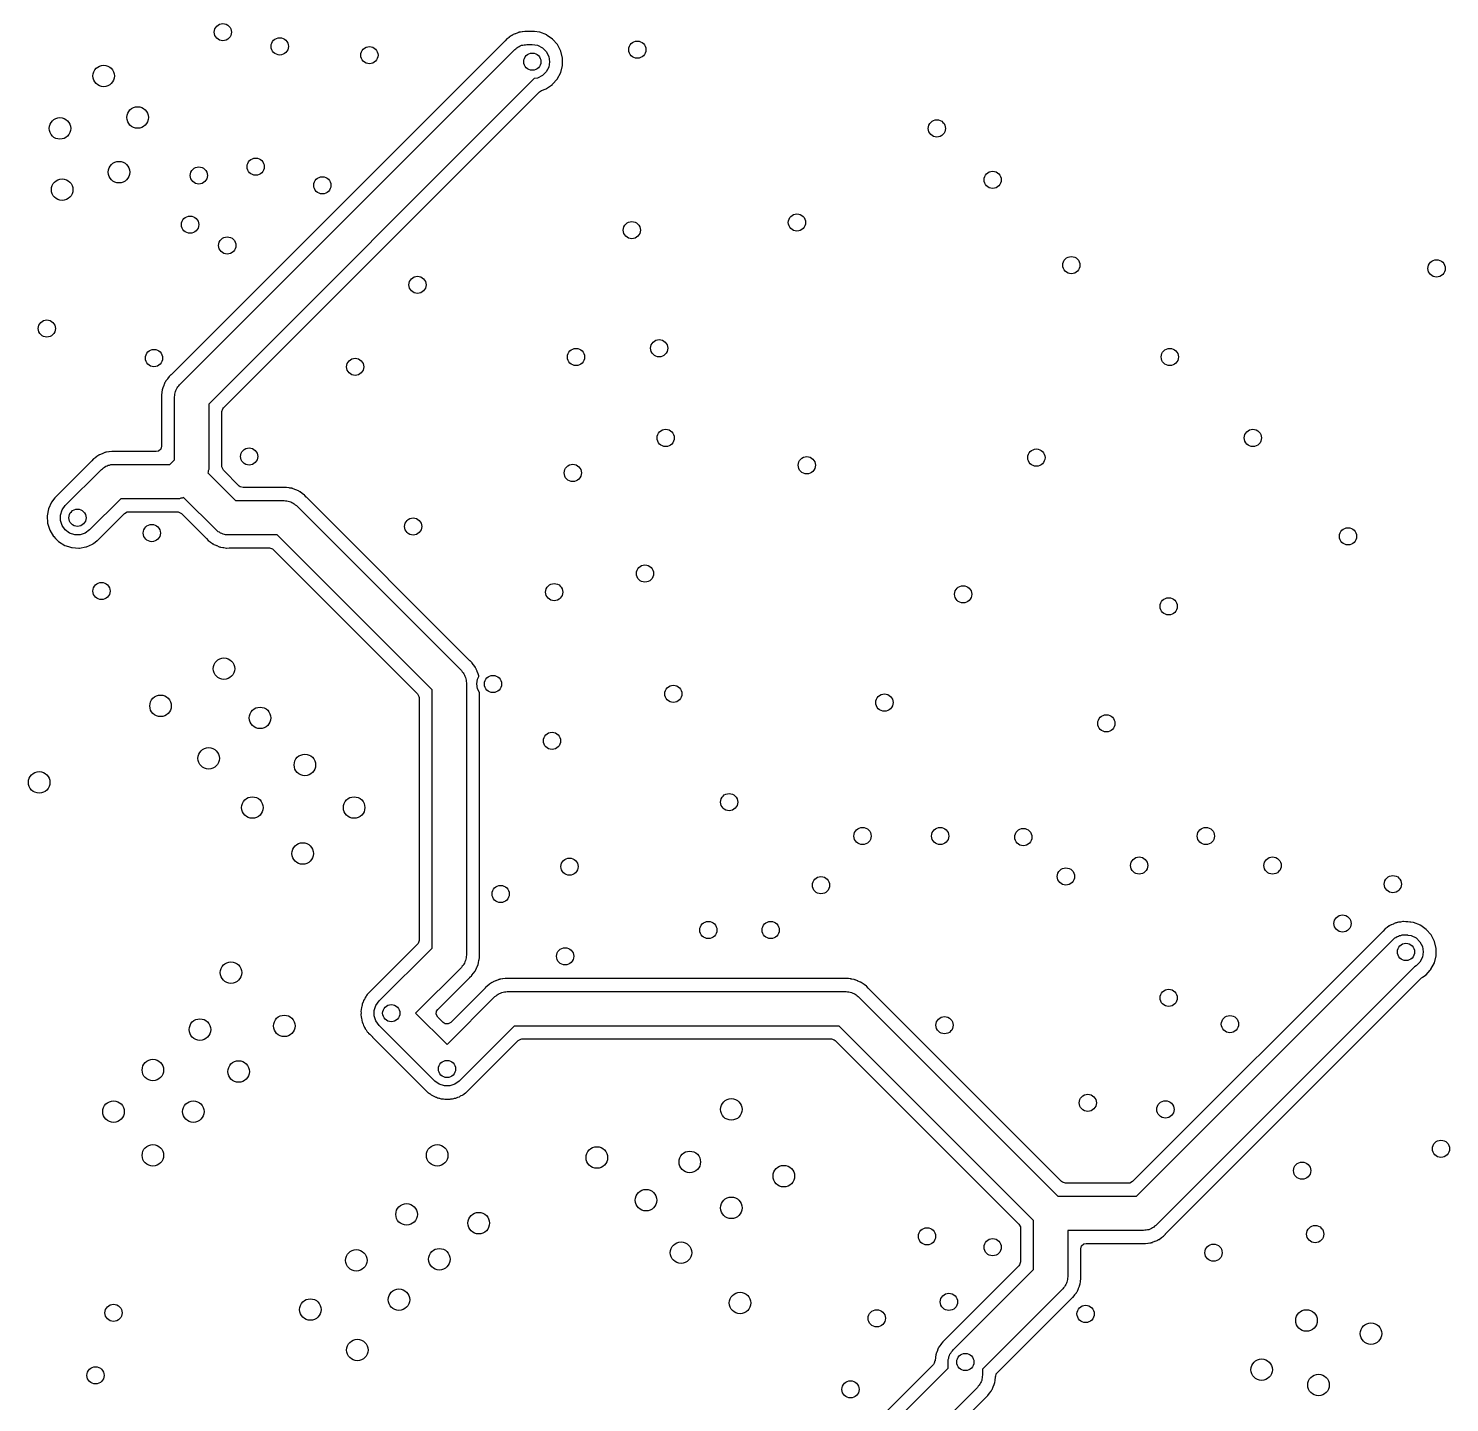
# Model space of a CAD drawing. Extents: x 4.14 to 7.68, y -5.31 to -1.77.
# Drawn here: x 5.718 to 7.018, y -3.702 to -2.446 of the extents above; entities that cross this region are included whole.
import ezdxf

# ---------------------------------------------------------------- set-up
doc = ezdxf.new("R2010")
doc.units = 0
doc.header["$MEASUREMENT"] = 0
doc.layers.add('BLACK', color=7, linetype='CONTINUOUS')

msp = doc.modelspace()

# ---------------------------------------------------------------- linework, layer by layer
at = {"layer": 'BLACK', "linetype": 'CONTINUOUS'}
for p, q in [((6.15563, -2.45516), (6.15402, -2.45697)), ((6.15587, -2.45499), (6.15563, -2.45516)), ((6.15768, -2.45375), (6.15587, -2.45499)), ((6.15587, -2.45499), (6.15587, -2.45499)), ((6.15789, -2.4536), (6.15768, -2.45375)), ((6.15962, -2.45227), (6.15789, -2.4536)), ((6.15986, -2.45209), (6.15962, -2.45227)), ((6.15962, -2.45227), (6.15962, -2.45227)), ((6.16013, -2.45197), (6.15986, -2.45209)), ((6.16025, -2.4519), (6.16013, -2.45197)), ((6.16076, -2.45161), (6.16025, -2.4519)), ((6.16088, -2.45155), (6.16076, -2.45161)), ((6.16113, -2.45138), (6.16088, -2.45155)), ((6.16141, -2.45127), (6.16113, -2.45138)), ((6.16345, -2.4505), (6.16141, -2.45127)), ((6.16141, -2.45127), (6.16141, -2.45127)), ((6.16369, -2.4504), (6.16345, -2.4505)), ((6.1657, -2.44952), (6.16369, -2.4504)), ((6.16597, -2.4494), (6.1657, -2.44952)), ((6.1657, -2.44952), (6.1657, -2.44952)), ((6.16627, -2.44935), (6.16597, -2.4494)), ((6.16639, -2.44931), (6.16627, -2.44935)), ((6.16696, -2.44916), (6.16639, -2.44931)), ((6.16709, -2.44913), (6.16696, -2.44916)), ((6.16737, -2.44902), (6.16709, -2.44913)), ((6.16825, -2.44891), (6.16737, -2.44902)), ((6.16984, -2.44872), (6.16825, -2.44891)), ((6.1701, -2.44868), (6.16984, -2.44872)), ((6.17225, -2.44831), (6.1701, -2.44868)), ((6.17255, -2.44826), (6.17225, -2.44831)), ((6.17225, -2.44831), (6.17225, -2.44831)), ((6.17284, -2.44828), (6.17255, -2.44826)), ((6.17479, -2.44841), (6.17284, -2.44828)), ((6.17284, -2.44828), (6.17284, -2.44828)), ((6.17513, -2.44842), (6.17479, -2.44841)), ((6.18082, -2.44842), (6.17513, -2.44842)), ((6.18098, -2.44844), (6.18082, -2.44842)), ((6.18561, -2.44905), (6.18098, -2.44844)), ((6.18098, -2.44844), (6.18098, -2.44844)), ((6.18591, -2.44909), (6.18561, -2.44905)), ((6.18561, -2.44905), (6.18561, -2.44905)), ((6.19213, -2.45152), (6.18591, -2.44909)), ((6.19237, -2.45169), (6.19213, -2.45152)), ((6.19267, -2.4519), (6.19237, -2.45169)), ((6.19237, -2.45169), (6.19237, -2.45169)), ((6.19759, -2.45535), (6.19267, -2.4519)), ((6.20198, -2.46038), (6.19759, -2.45535)), ((6.15382, -2.45718), (5.8488, -2.7622)), ((5.85636, -2.77136), (6.16286, -2.46486)), ((6.15402, -2.45697), (6.15382, -2.45718)), ((6.16286, -2.46486), (6.16387, -2.46414)), ((6.16387, -2.46414), (6.16474, -2.46326)), ((6.16474, -2.46326), (6.16585, -2.4627)), ((6.16585, -2.4627), (6.16685, -2.46197)), ((6.16685, -2.46197), (6.16803, -2.46159)), ((6.16803, -2.46159), (6.16913, -2.46102)), ((6.16913, -2.46102), (6.17036, -2.46083)), ((6.17036, -2.46083), (6.17154, -2.46045)), ((6.17154, -2.46045), (6.17278, -2.46045)), ((6.17278, -2.46045), (6.174, -2.46025)), ((6.174, -2.46025), (6.179, -2.46025)), ((6.179, -2.46025), (6.18387, -2.46102)), ((6.18387, -2.46102), (6.18826, -2.46326)), ((6.18826, -2.46326), (6.19174, -2.46674)), ((6.19174, -2.46674), (6.19398, -2.47113)), ((6.20504, -2.46632), (6.20198, -2.46038)), ((6.2066, -2.47281), (6.20504, -2.46632)), ((6.19398, -2.48087), (6.19174, -2.48526)), ((6.19398, -2.47113), (6.19475, -2.476)), ((6.19475, -2.476), (6.19398, -2.48087)), ((6.20494, -2.48596), (6.20656, -2.47948)), ((6.20656, -2.47948), (6.2066, -2.47281)), ((6.18081, -2.49146), (5.88325, -2.78902)), ((6.18387, -2.49098), (6.18081, -2.49146)), ((6.18826, -2.48874), (6.18387, -2.49098)), ((6.19174, -2.48526), (6.18826, -2.48874)), ((6.19757, -2.49662), (6.20161, -2.49208)), ((6.20161, -2.49208), (6.20181, -2.49186)), ((6.20161, -2.49208), (6.20161, -2.49208)), ((6.20181, -2.49186), (6.20494, -2.48596)), ((5.89653, -2.79247), (6.18551, -2.50349)), ((6.18551, -2.50349), (6.18726, -2.50236)), ((6.18726, -2.50236), (6.19159, -2.50073)), ((6.19159, -2.50073), (6.19187, -2.50062)), ((6.19187, -2.50062), (6.19737, -2.49684)), ((6.19737, -2.49684), (6.19757, -2.49662)), ((5.84361, -2.76838), (5.84354, -2.7685)), ((5.84374, -2.76811), (5.84361, -2.76838)), ((5.84392, -2.76787), (5.84374, -2.76811)), ((5.84527, -2.76615), (5.84392, -2.76787)), ((5.84392, -2.76787), (5.84392, -2.76787)), ((5.84543, -2.76594), (5.84527, -2.76615)), ((5.84685, -2.76391), (5.84543, -2.76594)), ((5.84855, -2.76243), (5.84685, -2.76391)), ((5.8488, -2.7622), (5.84855, -2.76243)), ((5.84023, -2.77831), (5.83977, -2.78076)), ((5.83977, -2.78076), (5.83979, -2.78105)), ((5.83979, -2.78105), (5.83979, -2.78105)), ((5.83979, -2.78105), (5.83991, -2.78317)), ((5.84027, -2.77806), (5.84023, -2.77831)), ((5.84055, -2.77589), (5.84027, -2.77806)), ((5.84059, -2.77559), (5.84055, -2.77589)), ((5.8407, -2.77531), (5.84059, -2.77559)), ((5.84073, -2.77518), (5.8407, -2.77531)), ((5.8409, -2.77462), (5.84073, -2.77518)), ((5.84094, -2.77449), (5.8409, -2.77462)), ((5.84099, -2.77419), (5.84094, -2.77449)), ((5.84201, -2.77193), (5.84099, -2.77419)), ((5.84211, -2.77169), (5.84201, -2.77193)), ((5.8423, -2.77122), (5.84211, -2.77169)), ((5.84302, -2.76937), (5.8423, -2.77122)), ((5.84319, -2.76913), (5.84302, -2.76937)), ((5.84325, -2.76901), (5.84319, -2.76913)), ((5.84354, -2.7685), (5.84325, -2.76901)), ((5.85175, -2.7825), (5.85195, -2.78128)), ((5.85195, -2.78004), (5.85233, -2.77886)), ((5.85195, -2.78128), (5.85195, -2.78004)), ((5.85233, -2.77886), (5.85252, -2.77763)), ((5.85252, -2.77763), (5.85309, -2.77653)), ((5.85309, -2.77653), (5.85347, -2.77535)), ((5.85347, -2.77535), (5.8542, -2.77435)), ((5.8542, -2.77435), (5.85476, -2.77324)), ((5.85476, -2.77324), (5.85564, -2.77237)), ((5.85564, -2.77237), (5.85636, -2.77136)), ((5.83991, -2.78317), (5.83992, -2.78346)), ((5.83992, -2.78346), (5.83992, -2.82746)), ((5.85175, -2.83998), (5.85175, -2.7825)), ((5.88325, -2.78902), (5.88325, -2.8465)), ((5.89508, -2.79598), (5.89587, -2.7933)), ((5.89587, -2.7933), (5.89653, -2.79247)), ((5.89508, -2.84554), (5.89508, -2.79598)), ((5.78826, -2.83335), (5.78797, -2.8334)), ((5.78839, -2.83331), (5.78826, -2.83335)), ((5.78896, -2.83316), (5.78839, -2.83331)), ((5.78909, -2.83313), (5.78896, -2.83316)), ((5.78937, -2.83302), (5.78909, -2.83313)), ((5.78967, -2.83298), (5.78937, -2.83302)), ((5.79184, -2.83272), (5.78967, -2.83298)), ((5.78967, -2.83298), (5.78967, -2.83298)), ((5.7921, -2.83268), (5.79184, -2.83272)), ((5.79425, -2.83231), (5.7921, -2.83268)), ((5.79455, -2.83226), (5.79425, -2.83231)), ((5.79425, -2.83231), (5.79425, -2.83231)), ((5.79484, -2.83228), (5.79455, -2.83226)), ((5.79679, -2.83241), (5.79484, -2.83228)), ((5.79484, -2.83228), (5.79484, -2.83228)), ((5.79713, -2.83242), (5.79679, -2.83241)), ((5.83496, -2.83242), (5.79713, -2.83242)), ((5.83702, -2.83197), (5.83496, -2.83242)), ((5.83913, -2.83014), (5.83702, -2.83197)), ((5.83992, -2.82746), (5.83913, -2.83014)), ((5.77582, -2.84118), (5.74232, -2.87468)), ((5.77602, -2.84097), (5.77582, -2.84118)), ((5.77743, -2.83938), (5.77602, -2.84097)), ((5.77763, -2.83916), (5.77743, -2.83938)), ((5.77787, -2.83899), (5.77763, -2.83916)), ((5.77968, -2.83775), (5.77787, -2.83899)), ((5.77787, -2.83899), (5.77787, -2.83899)), ((5.77989, -2.8376), (5.77968, -2.83775)), ((5.78162, -2.83627), (5.77989, -2.8376)), ((5.78186, -2.83609), (5.78162, -2.83627)), ((5.78162, -2.83627), (5.78162, -2.83627)), ((5.78213, -2.83597), (5.78186, -2.83609)), ((5.78225, -2.8359), (5.78213, -2.83597)), ((5.78276, -2.83561), (5.78225, -2.8359)), ((5.78288, -2.83555), (5.78276, -2.83561)), ((5.78313, -2.83538), (5.78288, -2.83555)), ((5.78545, -2.8345), (5.78313, -2.83538)), ((5.78569, -2.8344), (5.78545, -2.8345)), ((5.78691, -2.83387), (5.78569, -2.8344)), ((5.78797, -2.8334), (5.78691, -2.83387)), ((5.78785, -2.8467), (5.78885, -2.84597)), ((5.78885, -2.84597), (5.79003, -2.84559)), ((5.79003, -2.84559), (5.79113, -2.84502)), ((5.79113, -2.84502), (5.79236, -2.84483)), ((5.79236, -2.84483), (5.79354, -2.84445)), ((5.79354, -2.84445), (5.79478, -2.84445)), ((5.79478, -2.84445), (5.796, -2.84425)), ((5.796, -2.84425), (5.84748, -2.84425)), ((5.84748, -2.84425), (5.85175, -2.83998)), ((5.89509, -2.84583), (5.89508, -2.84554)), ((5.89512, -2.84634), (5.89509, -2.84583)), ((5.89522, -2.84711), (5.89512, -2.84634)), ((5.75186, -2.88186), (5.78486, -2.84886)), ((5.78486, -2.84886), (5.78587, -2.84814)), ((5.78587, -2.84814), (5.78674, -2.84726)), ((5.78674, -2.84726), (5.78785, -2.8467)), ((5.88248, -2.85137), (5.88219, -2.85192)), ((5.88219, -2.85192), (5.90752, -2.87725)), ((5.88267, -2.85014), (5.88248, -2.85137)), ((5.88305, -2.84896), (5.88267, -2.85014)), ((5.88325, -2.8465), (5.88305, -2.84772)), ((5.88305, -2.84772), (5.88305, -2.84896)), ((5.89656, -2.84956), (5.89522, -2.84711)), ((5.91097, -2.86397), (5.89656, -2.84956)), ((5.9118, -2.86463), (5.91097, -2.86397)), ((5.91448, -2.86542), (5.9118, -2.86463)), ((5.95109, -2.86542), (5.91448, -2.86542)), ((5.95138, -2.86541), (5.95109, -2.86542)), ((5.9535, -2.86529), (5.95138, -2.86541)), ((5.9538, -2.86527), (5.9535, -2.86529)), ((5.9535, -2.86529), (5.9535, -2.86529)), ((5.95409, -2.86533), (5.9538, -2.86527)), ((5.95624, -2.86573), (5.95409, -2.86533)), ((5.9565, -2.86577), (5.95624, -2.86573)), ((5.95721, -2.86586), (5.9565, -2.86577)), ((5.95896, -2.86609), (5.95721, -2.86586)), ((5.95924, -2.8662), (5.95896, -2.86609)), ((5.95937, -2.86623), (5.95924, -2.8662)), ((5.95994, -2.8664), (5.95937, -2.86623)), ((5.96007, -2.86644), (5.95994, -2.8664)), ((5.96036, -2.86649), (5.96007, -2.86644)), ((5.96263, -2.86751), (5.96036, -2.86649)), ((5.96287, -2.86761), (5.96263, -2.86751)), ((5.96518, -2.86852), (5.96287, -2.86761)), ((5.96543, -2.86869), (5.96518, -2.86852)), ((5.96555, -2.86875), (5.96543, -2.86869)), ((5.96606, -2.86904), (5.96555, -2.86875)), ((5.96617, -2.86911), (5.96606, -2.86904)), ((5.96645, -2.86924), (5.96617, -2.86911)), ((5.96668, -2.86942), (5.96645, -2.86924)), ((5.9684, -2.87077), (5.96668, -2.86942)), ((5.96668, -2.86942), (5.96668, -2.86942)), ((5.96861, -2.87093), (5.9684, -2.87077)), ((5.97064, -2.87235), (5.96861, -2.87093)), ((5.97084, -2.87258), (5.97064, -2.87235)), ((5.73649, -2.88469), (5.73527, -2.89126)), ((5.73924, -2.87861), (5.73649, -2.88469)), ((5.74232, -2.87468), (5.73924, -2.87861)), ((5.74897, -2.88585), (5.75186, -2.88186)), ((5.80252, -2.87575), (5.77414, -2.90414)), ((5.854, -2.87575), (5.80252, -2.87575)), ((5.85522, -2.87555), (5.854, -2.87575)), ((5.85646, -2.87555), (5.85522, -2.87555)), ((5.85764, -2.87517), (5.85646, -2.87555)), ((5.85887, -2.87498), (5.85764, -2.87517)), ((5.85997, -2.87441), (5.85887, -2.87498)), ((5.8601, -2.87437), (5.85997, -2.87441)), ((5.88986, -2.90414), (5.8601, -2.87437)), ((5.90752, -2.87725), (5.95206, -2.87725)), ((5.95206, -2.87725), (5.95328, -2.87745)), ((5.95328, -2.87745), (5.95452, -2.87745)), ((5.95452, -2.87745), (5.9557, -2.87783)), ((5.9557, -2.87783), (5.95692, -2.87802)), ((5.95692, -2.87802), (5.95803, -2.87859)), ((5.95803, -2.87859), (5.9592, -2.87897)), ((5.9592, -2.87897), (5.96021, -2.8797)), ((5.96021, -2.8797), (5.96131, -2.88026)), ((5.96131, -2.88026), (5.96219, -2.88114)), ((5.96219, -2.88114), (5.96319, -2.88186)), ((5.96319, -2.88186), (6.11414, -3.03281)), ((5.97212, -2.87405), (5.97084, -2.87258)), ((5.97235, -2.8743), (5.97212, -2.87405)), ((6.12182, -3.02376), (5.97235, -2.8743)), ((5.73527, -2.89126), (5.73566, -2.89792)), ((5.73566, -2.89792), (5.73762, -2.9043)), ((5.74745, -2.89054), (5.74897, -2.88585)), ((5.74745, -2.89546), (5.74745, -2.89054)), ((5.74897, -2.90015), (5.74745, -2.89546)), ((5.7929, -2.9021), (5.80597, -2.88903)), ((5.80597, -2.88903), (5.80842, -2.88769)), ((5.80842, -2.88769), (5.80948, -2.88758)), ((5.80948, -2.88758), (5.85287, -2.88758)), ((5.85287, -2.88758), (5.85321, -2.88759)), ((5.85321, -2.88759), (5.85498, -2.88771)), ((5.85498, -2.88771), (5.8576, -2.88868)), ((5.8576, -2.88868), (5.85815, -2.88915)), ((5.85815, -2.88915), (5.86974, -2.90074)), ((5.73762, -2.9043), (5.74105, -2.91003)), ((5.74105, -2.91003), (5.74126, -2.91024)), ((5.74126, -2.91024), (5.74126, -2.91024)), ((5.74126, -2.91024), (5.74295, -2.91195)), ((5.75186, -2.90414), (5.74897, -2.90015)), ((5.75585, -2.90703), (5.75186, -2.90414)), ((5.76054, -2.90855), (5.75585, -2.90703)), ((5.76546, -2.90855), (5.76054, -2.90855)), ((5.77015, -2.90703), (5.76546, -2.90855)), ((5.77414, -2.90414), (5.77015, -2.90703)), ((5.78122, -2.91379), (5.7929, -2.9021)), ((5.86974, -2.90074), (5.8807, -2.9117)), ((5.89087, -2.90486), (5.88986, -2.90414)), ((5.89174, -2.90574), (5.89087, -2.90486)), ((5.89285, -2.9063), (5.89174, -2.90574)), ((5.89385, -2.90703), (5.89285, -2.9063)), ((5.89503, -2.90741), (5.89385, -2.90703)), ((5.89613, -2.90798), (5.89503, -2.90741)), ((5.89736, -2.90817), (5.89613, -2.90798)), ((5.89854, -2.90855), (5.89736, -2.90817)), ((5.89978, -2.90855), (5.89854, -2.90855)), ((5.901, -2.90875), (5.89978, -2.90855)), ((5.94553, -2.90875), (5.901, -2.90875)), ((6.08725, -3.05047), (5.94553, -2.90875)), ((5.74295, -2.91195), (5.74574, -2.91477)), ((5.74574, -2.91477), (5.75144, -2.91826)), ((5.75144, -2.91826), (5.75483, -2.91934)), ((5.75483, -2.91934), (5.75751, -2.9202)), ((5.75751, -2.9202), (5.75751, -2.9202)), ((5.75751, -2.9202), (5.75779, -2.92029)), ((5.75779, -2.92029), (5.75809, -2.92031)), ((5.75809, -2.92031), (5.75809, -2.92031)), ((5.75809, -2.92031), (5.76416, -2.92072)), ((5.76416, -2.92072), (5.76416, -2.92072)), ((5.76416, -2.92072), (5.76445, -2.92074)), ((5.76445, -2.92074), (5.76475, -2.92069)), ((5.76475, -2.92069), (5.77074, -2.91965)), ((5.76475, -2.92069), (5.76475, -2.92069)), ((5.77074, -2.91965), (5.77103, -2.9196)), ((5.77103, -2.9196), (5.7713, -2.91948)), ((5.7713, -2.91948), (5.77687, -2.91703)), ((5.7713, -2.91948), (5.7713, -2.91948)), ((5.77687, -2.91703), (5.77714, -2.91691)), ((5.77687, -2.91703), (5.77687, -2.91703)), ((5.77714, -2.91691), (5.77758, -2.91658)), ((5.77758, -2.91658), (5.78109, -2.91389)), ((5.78109, -2.91389), (5.78122, -2.91379)), ((5.8807, -2.9117), (5.88093, -2.91195)), ((5.88093, -2.91195), (5.88241, -2.91365)), ((5.88241, -2.91365), (5.88444, -2.91507)), ((5.88444, -2.91507), (5.88465, -2.91523)), ((5.88465, -2.91523), (5.88637, -2.91658)), ((5.88637, -2.91658), (5.88637, -2.91658)), ((5.88637, -2.91658), (5.88661, -2.91676)), ((5.88661, -2.91676), (5.88688, -2.91689)), ((5.88688, -2.91689), (5.887, -2.91696)), ((5.887, -2.91696), (5.88751, -2.91725)), ((5.88751, -2.91725), (5.88763, -2.91731)), ((5.88763, -2.91731), (5.88787, -2.91748)), ((5.88787, -2.91748), (5.88946, -2.9181)), ((5.88946, -2.9181), (5.89019, -2.91839)), ((5.89019, -2.91839), (5.89043, -2.91849)), ((5.89043, -2.91849), (5.89269, -2.91951)), ((5.89269, -2.91951), (5.89299, -2.91956)), ((5.89299, -2.91956), (5.89312, -2.9196)), ((5.89312, -2.9196), (5.89368, -2.91977)), ((5.89368, -2.91977), (5.89381, -2.9198)), ((5.89381, -2.9198), (5.89409, -2.91991)), ((5.89409, -2.91991), (5.89585, -2.92014)), ((5.89585, -2.92014), (5.89656, -2.92023)), ((5.89656, -2.92023), (5.89681, -2.92027)), ((5.89681, -2.92027), (5.89701, -2.92031)), ((5.89701, -2.92031), (5.89926, -2.92073)), ((5.89926, -2.92073), (5.89955, -2.92071)), ((5.89955, -2.92071), (5.90167, -2.92059)), ((5.89955, -2.92071), (5.89955, -2.92071)), ((5.90167, -2.92059), (5.90196, -2.92058)), ((5.90196, -2.92058), (5.93858, -2.92058)), ((5.93858, -2.92058), (5.94126, -2.92137)), ((5.94126, -2.92137), (5.94208, -2.92203)), ((5.94208, -2.92203), (6.07397, -3.05392)), ((6.12203, -3.02396), (6.12182, -3.02376)), ((6.12384, -3.02557), (6.12203, -3.02396)), ((6.12401, -3.02582), (6.12384, -3.02557)), ((6.12525, -3.02762), (6.12401, -3.02582)), ((6.12401, -3.02582), (6.12401, -3.02582)), ((6.1254, -3.02783), (6.12525, -3.02762)), ((6.12691, -3.0298), (6.1254, -3.02783)), ((6.11414, -3.03281), (6.11486, -3.03381)), ((6.11486, -3.03381), (6.11574, -3.03469)), ((6.11574, -3.03469), (6.1163, -3.03579)), ((6.1163, -3.03579), (6.11703, -3.0368)), ((6.11703, -3.0368), (6.11741, -3.03797)), ((6.11741, -3.03797), (6.11798, -3.03908)), ((6.11798, -3.03908), (6.11817, -3.0403)), ((6.11817, -3.0403), (6.11855, -3.04148)), ((6.12703, -3.03008), (6.12691, -3.0298)), ((6.1271, -3.03019), (6.12703, -3.03008)), ((6.12739, -3.03071), (6.1271, -3.03019)), ((6.12745, -3.03083), (6.12739, -3.03071)), ((6.12762, -3.03107), (6.12745, -3.03083)), ((6.12773, -3.03135), (6.12762, -3.03107)), ((6.1285, -3.0334), (6.12773, -3.03135)), ((6.12773, -3.03135), (6.12773, -3.03135)), ((6.12824, -3.045), (6.12896, -3.04044)), ((6.1286, -3.03364), (6.1285, -3.0334)), ((6.12948, -3.03564), (6.1286, -3.03364)), ((6.12896, -3.04044), (6.13009, -3.03822)), ((6.1296, -3.03592), (6.12948, -3.03564)), ((6.12965, -3.03621), (6.1296, -3.03592)), ((6.12969, -3.03634), (6.12965, -3.03621)), ((6.12984, -3.03691), (6.12969, -3.03634)), ((6.12987, -3.03704), (6.12984, -3.03691)), ((6.12998, -3.03732), (6.12987, -3.03704)), ((6.13002, -3.03761), (6.12998, -3.03732)), ((6.13009, -3.03822), (6.13002, -3.03761)), ((6.13002, -3.03761), (6.13002, -3.03761)), ((6.07397, -3.05392), (6.07531, -3.05637)), ((6.08725, -3.28648), (6.08725, -3.05047)), ((6.11855, -3.04148), (6.11855, -3.04272)), ((6.11855, -3.04272), (6.11875, -3.04394)), ((6.11875, -3.04394), (6.11875, -3.293)), ((6.12896, -3.04956), (6.12824, -3.045)), ((6.13058, -3.05274), (6.12896, -3.04956)), ((6.13058, -3.29204), (6.13058, -3.05274)), ((6.07531, -3.05637), (6.07542, -3.05742)), ((6.07542, -3.05742), (6.07542, -3.27952)), ((6.97555, -3.26226), (6.97525, -3.26231)), ((6.97584, -3.26228), (6.97555, -3.26226)), ((6.97779, -3.26241), (6.97584, -3.26228)), ((6.97584, -3.26228), (6.97584, -3.26228)), ((6.95682, -3.27118), (6.72803, -3.49997)), ((6.95702, -3.27097), (6.95682, -3.27118)), ((6.95863, -3.26916), (6.95702, -3.27097)), ((6.95887, -3.26899), (6.95863, -3.26916)), ((6.96068, -3.26775), (6.95887, -3.26899)), ((6.95887, -3.26899), (6.95887, -3.26899)), ((6.96089, -3.2676), (6.96068, -3.26775)), ((6.96262, -3.26627), (6.96089, -3.2676)), ((6.96286, -3.26609), (6.96262, -3.26627)), ((6.96262, -3.26627), (6.96262, -3.26627)), ((6.96313, -3.26597), (6.96286, -3.26609)), ((6.96325, -3.2659), (6.96313, -3.26597)), ((6.96376, -3.26561), (6.96325, -3.2659)), ((6.96388, -3.26555), (6.96376, -3.26561)), ((6.96413, -3.26538), (6.96388, -3.26555)), ((6.96441, -3.26527), (6.96413, -3.26538)), ((6.96645, -3.2645), (6.96441, -3.26527)), ((6.96441, -3.26527), (6.96441, -3.26527)), ((6.96669, -3.2644), (6.96645, -3.2645)), ((6.9687, -3.26352), (6.96669, -3.2644)), ((6.96897, -3.2634), (6.9687, -3.26352)), ((6.9687, -3.26352), (6.9687, -3.26352)), ((6.96927, -3.26335), (6.96897, -3.2634)), ((6.96939, -3.26331), (6.96927, -3.26335)), ((6.96996, -3.26316), (6.96939, -3.26331)), ((6.97009, -3.26313), (6.96996, -3.26316)), ((6.97037, -3.26302), (6.97009, -3.26313)), ((6.97125, -3.26291), (6.97037, -3.26302)), ((6.97103, -3.27559), (6.97213, -3.27502)), ((6.97284, -3.26272), (6.97125, -3.26291)), ((6.97213, -3.27502), (6.97336, -3.27483)), ((6.9731, -3.26268), (6.97284, -3.26272)), ((6.97525, -3.26231), (6.9731, -3.26268)), ((6.97336, -3.27483), (6.97454, -3.27445)), ((6.97454, -3.27445), (6.97578, -3.27445)), ((6.97525, -3.26231), (6.97525, -3.26231)), ((6.97578, -3.27445), (6.977, -3.27425)), ((6.977, -3.27425), (6.978, -3.27425)), ((6.97813, -3.26242), (6.97779, -3.26241)), ((6.978, -3.27425), (6.97922, -3.27445)), ((6.97982, -3.26242), (6.97813, -3.26242)), ((6.97922, -3.27445), (6.97946, -3.27445)), ((6.97946, -3.27445), (6.97969, -3.27452)), ((6.97969, -3.27452), (6.98287, -3.27502)), ((6.98166, -3.26266), (6.97982, -3.26242)), ((6.98189, -3.26269), (6.98166, -3.26266)), ((6.98191, -3.26269), (6.98189, -3.26269)), ((6.9822, -3.26271), (6.98191, -3.26269)), ((6.98221, -3.26271), (6.9822, -3.26271)), ((6.98234, -3.2627), (6.98221, -3.26271)), ((6.98221, -3.26271), (6.98221, -3.26271)), ((6.98234, -3.26275), (6.98234, -3.2627)), ((6.98461, -3.26305), (6.98234, -3.26275)), ((6.98287, -3.27502), (6.98726, -3.27726)), ((6.98491, -3.26309), (6.98461, -3.26305)), ((6.98461, -3.26305), (6.98461, -3.26305)), ((6.99113, -3.26552), (6.98491, -3.26309)), ((6.99137, -3.26569), (6.99113, -3.26552)), ((6.99167, -3.2659), (6.99137, -3.26569)), ((6.99137, -3.26569), (6.99137, -3.26569)), ((6.99659, -3.26935), (6.99167, -3.2659)), ((7.00098, -3.27438), (6.99659, -3.26935)), ((7.00404, -3.28032), (7.00098, -3.27438)), ((6.07397, -3.28303), (6.03075, -3.32625)), ((6.03886, -3.33486), (6.08725, -3.28648)), ((6.07463, -3.2822), (6.07397, -3.28303)), ((6.07542, -3.27952), (6.07463, -3.2822)), ((6.73148, -3.51325), (6.96586, -3.27886)), ((6.96586, -3.27886), (6.96687, -3.27814)), ((6.96687, -3.27814), (6.96774, -3.27726)), ((6.96774, -3.27726), (6.96885, -3.2767)), ((6.96885, -3.2767), (6.96985, -3.27597)), ((6.96985, -3.27597), (6.97103, -3.27559)), ((6.98726, -3.27726), (6.99074, -3.28074)), ((6.99074, -3.28074), (6.99298, -3.28513)), ((6.99298, -3.28513), (6.99375, -3.29)), ((7.0056, -3.28681), (7.00404, -3.28032)), ((7.00556, -3.29348), (7.0056, -3.28681)), ((6.1163, -3.30115), (6.11574, -3.30226)), ((6.11703, -3.30015), (6.1163, -3.30115)), ((6.11741, -3.29897), (6.11703, -3.30015)), ((6.11798, -3.29787), (6.11741, -3.29897)), ((6.11817, -3.29664), (6.11798, -3.29787)), ((6.11855, -3.29546), (6.11817, -3.29664)), ((6.11875, -3.293), (6.11855, -3.29422)), ((6.11855, -3.29422), (6.11855, -3.29546)), ((6.12951, -3.30131), (6.12956, -3.30101)), ((6.12956, -3.30101), (6.1296, -3.30089)), ((6.1296, -3.30089), (6.12977, -3.30032)), ((6.12977, -3.30032), (6.1298, -3.30019)), ((6.1298, -3.30019), (6.12991, -3.29991)), ((6.12991, -3.29991), (6.13023, -3.29744)), ((6.13023, -3.29744), (6.13027, -3.29719)), ((6.13027, -3.29719), (6.13067, -3.29504)), ((6.13059, -3.29233), (6.13058, -3.29204)), ((6.13073, -3.29474), (6.13059, -3.29233)), ((6.13067, -3.29504), (6.13073, -3.29474)), ((6.99074, -3.29926), (6.98726, -3.30274)), ((6.99298, -3.29487), (6.99074, -3.29926)), ((6.99375, -3.29), (6.99298, -3.29487)), ((7.00081, -3.30586), (7.00394, -3.29996)), ((7.00394, -3.29996), (7.00556, -3.29348)), ((6.11414, -3.30414), (6.07227, -3.346)), ((6.09251, -3.34249), (6.1217, -3.3133)), ((6.11486, -3.30313), (6.11414, -3.30414)), ((6.11574, -3.30226), (6.11486, -3.30313)), ((6.1217, -3.3133), (6.12195, -3.31307)), ((6.12195, -3.31307), (6.12342, -3.31179)), ((6.12342, -3.31179), (6.12365, -3.31159)), ((6.12365, -3.31159), (6.12382, -3.31134)), ((6.12382, -3.31134), (6.12507, -3.30956)), ((6.12382, -3.31134), (6.12382, -3.31134)), ((6.12507, -3.30956), (6.12523, -3.30935)), ((6.12523, -3.30935), (6.12658, -3.30763)), ((6.12658, -3.30763), (6.12676, -3.30739)), ((6.12676, -3.30739), (6.12689, -3.30712)), ((6.12689, -3.30712), (6.12696, -3.307)), ((6.12696, -3.307), (6.12725, -3.30649)), ((6.12725, -3.30649), (6.12731, -3.30637)), ((6.12731, -3.30637), (6.12748, -3.30613)), ((6.12748, -3.30613), (6.12759, -3.30585)), ((6.12759, -3.30585), (6.12839, -3.30381)), ((6.12759, -3.30585), (6.12759, -3.30585)), ((6.12839, -3.30381), (6.12849, -3.30357)), ((6.12849, -3.30357), (6.12939, -3.30158)), ((6.12939, -3.30158), (6.12951, -3.30131)), ((6.12939, -3.30158), (6.12939, -3.30158)), ((6.15455, -3.31426), (6.15425, -3.31431)), ((6.15679, -3.31441), (6.15455, -3.31426)), ((6.46774, -3.31427), (6.46745, -3.31429)), ((6.46804, -3.31433), (6.46774, -3.31427)), ((6.98578, -3.30349), (6.74914, -3.54014)), ((6.7649, -3.54111), (6.99218, -3.31382)), ((6.98726, -3.30274), (6.98578, -3.30349)), ((6.99218, -3.31382), (6.99288, -3.31324)), ((6.99288, -3.31324), (6.99313, -3.31307)), ((6.99313, -3.31307), (6.99637, -3.31084)), ((6.99637, -3.31084), (7.00004, -3.30673)), ((7.00004, -3.30673), (7.00061, -3.30608)), ((7.00061, -3.30608), (7.00081, -3.30586)), ((7.00061, -3.30608), (7.00061, -3.30608)), ((6.03073, -3.32627), (6.02823, -3.32874)), ((6.03075, -3.32625), (6.03073, -3.32627)), ((6.13582, -3.32318), (6.10451, -3.35449)), ((6.13602, -3.32297), (6.13582, -3.32318)), ((6.13763, -3.32116), (6.13602, -3.32297)), ((6.13968, -3.31975), (6.13763, -3.32116)), ((6.13989, -3.3196), (6.13968, -3.31975)), ((6.14162, -3.31827), (6.13989, -3.3196)), ((6.14186, -3.31809), (6.14162, -3.31827)), ((6.14162, -3.31827), (6.14162, -3.31827)), ((6.14213, -3.31797), (6.14186, -3.31809)), ((6.14225, -3.3179), (6.14213, -3.31797)), ((6.14276, -3.31761), (6.14225, -3.3179)), ((6.14288, -3.31755), (6.14276, -3.31761)), ((6.14313, -3.31738), (6.14288, -3.31755)), ((6.14528, -3.31657), (6.14313, -3.31738)), ((6.14545, -3.3165), (6.14528, -3.31657)), ((6.14569, -3.3164), (6.14545, -3.3165)), ((6.1477, -3.31552), (6.14569, -3.3164)), ((6.14797, -3.3154), (6.1477, -3.31552)), ((6.1477, -3.31552), (6.1477, -3.31552)), ((6.14827, -3.31535), (6.14797, -3.3154)), ((6.14839, -3.31531), (6.14827, -3.31535)), ((6.14896, -3.31516), (6.14839, -3.31531)), ((6.14909, -3.31513), (6.14896, -3.31516)), ((6.14937, -3.31502), (6.14909, -3.31513)), ((6.15025, -3.31491), (6.14937, -3.31502)), ((6.15003, -3.32759), (6.15113, -3.32702)), ((6.15184, -3.31472), (6.15025, -3.31491)), ((6.15113, -3.32702), (6.15236, -3.32683)), ((6.1521, -3.31468), (6.15184, -3.31472)), ((6.15425, -3.31431), (6.1521, -3.31468)), ((6.15236, -3.32683), (6.15354, -3.32645)), ((6.15354, -3.32645), (6.15478, -3.32645)), ((6.15425, -3.31431), (6.15425, -3.31431)), ((6.15478, -3.32645), (6.156, -3.32625)), ((6.156, -3.32625), (6.466, -3.32625)), ((6.15713, -3.31442), (6.15679, -3.31441)), ((6.46504, -3.31442), (6.15713, -3.31442)), ((6.46533, -3.31441), (6.46504, -3.31442)), ((6.46745, -3.31429), (6.46533, -3.31441)), ((6.466, -3.32625), (6.46722, -3.32645)), ((6.46722, -3.32645), (6.46846, -3.32645)), ((6.46745, -3.31429), (6.46745, -3.31429)), ((6.47019, -3.31473), (6.46804, -3.31433)), ((6.46846, -3.32645), (6.46964, -3.32683)), ((6.46964, -3.32683), (6.47087, -3.32702)), ((6.47044, -3.31477), (6.47019, -3.31473)), ((6.47115, -3.31486), (6.47044, -3.31477)), ((6.47087, -3.32702), (6.47197, -3.32759)), ((6.47291, -3.31509), (6.47115, -3.31486)), ((6.47319, -3.3152), (6.47291, -3.31509)), ((6.47332, -3.31523), (6.47319, -3.3152)), ((6.47388, -3.3154), (6.47332, -3.31523)), ((6.47401, -3.31544), (6.47388, -3.3154)), ((6.47431, -3.31549), (6.47401, -3.31544)), ((6.47633, -3.3164), (6.47431, -3.31549)), ((6.47657, -3.31651), (6.47633, -3.3164)), ((6.47681, -3.31661), (6.47657, -3.31651)), ((6.47913, -3.31752), (6.47681, -3.31661)), ((6.47937, -3.31769), (6.47913, -3.31752)), ((6.47949, -3.31775), (6.47937, -3.31769)), ((6.48, -3.31804), (6.47949, -3.31775)), ((6.48012, -3.31811), (6.48, -3.31804)), ((6.48039, -3.31824), (6.48012, -3.31811)), ((6.48063, -3.31842), (6.48039, -3.31824)), ((6.48235, -3.31977), (6.48063, -3.31842)), ((6.48063, -3.31842), (6.48063, -3.31842)), ((6.48256, -3.31993), (6.48235, -3.31977)), ((6.48459, -3.32135), (6.48256, -3.31993)), ((6.48479, -3.32158), (6.48459, -3.32135)), ((6.48607, -3.32305), (6.48479, -3.32158)), ((6.4863, -3.3233), (6.48607, -3.32305)), ((6.66297, -3.49997), (6.4863, -3.3233)), ((6.0231, -3.33957), (6.02271, -3.34079)), ((6.02325, -3.33896), (6.0231, -3.33957)), ((6.02344, -3.33799), (6.02325, -3.33896)), ((6.02349, -3.33769), (6.02344, -3.33799)), ((6.02409, -3.33636), (6.02349, -3.33769)), ((6.0243, -3.33583), (6.02409, -3.33636)), ((6.02474, -3.33444), (6.0243, -3.33583)), ((6.02541, -3.33333), (6.02474, -3.33444)), ((6.02571, -3.33278), (6.02541, -3.33333)), ((6.02624, -3.33161), (6.02571, -3.33278)), ((6.02642, -3.33137), (6.02624, -3.33161)), ((6.02714, -3.33046), (6.02642, -3.33137)), ((6.02642, -3.33137), (6.02642, -3.33137)), ((6.02746, -3.32999), (6.02714, -3.33046)), ((6.02807, -3.329), (6.02746, -3.32999)), ((6.02823, -3.32874), (6.02807, -3.329)), ((6.02807, -3.329), (6.02807, -3.329)), ((6.03445, -3.34354), (6.03597, -3.33885)), ((6.03597, -3.33885), (6.03886, -3.33486)), ((6.101, -3.37473), (6.14486, -3.33086)), ((6.14486, -3.33086), (6.14587, -3.33014)), ((6.14587, -3.33014), (6.14674, -3.32926)), ((6.14674, -3.32926), (6.14785, -3.3287)), ((6.14785, -3.3287), (6.14885, -3.32797)), ((6.14885, -3.32797), (6.15003, -3.32759)), ((6.47197, -3.32759), (6.47315, -3.32797)), ((6.47315, -3.32797), (6.47415, -3.3287)), ((6.47415, -3.3287), (6.47526, -3.32926)), ((6.47526, -3.32926), (6.47613, -3.33014)), ((6.47613, -3.33014), (6.47714, -3.33086)), ((6.47714, -3.33086), (6.65952, -3.51325)), ((6.02228, -3.34705), (6.02226, -3.34745)), ((6.02226, -3.34745), (6.02231, -3.34775)), ((6.02254, -3.34282), (6.02227, -3.34426)), ((6.02227, -3.34426), (6.02229, -3.34455)), ((6.02234, -3.34617), (6.02228, -3.34705)), ((6.02229, -3.34455), (6.02235, -3.34554)), ((6.02231, -3.34775), (6.02231, -3.34775)), ((6.02231, -3.34775), (6.02251, -3.34889)), ((6.02235, -3.34554), (6.02234, -3.34617)), ((6.02251, -3.34889), (6.02257, -3.34946)), ((6.02261, -3.34225), (6.02254, -3.34282)), ((6.02257, -3.34946), (6.02266, -3.35092)), ((6.02269, -3.34109), (6.02261, -3.34225)), ((6.02266, -3.35092), (6.02304, -3.35215)), ((6.02271, -3.34079), (6.02269, -3.34109)), ((6.02269, -3.34109), (6.02269, -3.34109)), ((6.02304, -3.35215), (6.02318, -3.35276)), ((6.02318, -3.35276), (6.0234, -3.35403)), ((6.03445, -3.34846), (6.03445, -3.34354)), ((6.03597, -3.35315), (6.03445, -3.34846)), ((6.03886, -3.35714), (6.03597, -3.35315)), ((6.07227, -3.346), (6.101, -3.37473)), ((6.09117, -3.34705), (6.09137, -3.34427)), ((6.09251, -3.34951), (6.09117, -3.34705)), ((6.09137, -3.34427), (6.09251, -3.34249)), ((6.09749, -3.35449), (6.09251, -3.34951)), ((6.0234, -3.35403), (6.02399, -3.35537)), ((6.02399, -3.35537), (6.02419, -3.3559)), ((6.02419, -3.3559), (6.02462, -3.3573)), ((6.02462, -3.3573), (6.02477, -3.35756)), ((6.02477, -3.35756), (6.02528, -3.35841)), ((6.02528, -3.35841), (6.02557, -3.35896)), ((6.02557, -3.35896), (6.02609, -3.36014)), ((6.02609, -3.36014), (6.02627, -3.36038)), ((6.02627, -3.36038), (6.02627, -3.36038)), ((6.02627, -3.36038), (6.02698, -3.3613)), ((6.02698, -3.3613), (6.0273, -3.36177)), ((6.0273, -3.36177), (6.02805, -3.36303)), ((6.02805, -3.36303), (6.02826, -3.36324)), ((6.02826, -3.36324), (6.02826, -3.36324)), ((6.02826, -3.36324), (6.02874, -3.36373)), ((6.02874, -3.36373), (6.02915, -3.36414)), ((6.02915, -3.36414), (6.02918, -3.36418)), ((6.02918, -3.36418), (6.02921, -3.36422)), ((6.02921, -3.36422), (6.03025, -3.36525)), ((6.03025, -3.36525), (6.03027, -3.36527)), ((6.03027, -3.36527), (6.03274, -3.36777)), ((6.08986, -3.40814), (6.03886, -3.35714)), ((6.09927, -3.35563), (6.09749, -3.35449)), ((6.10205, -3.35583), (6.09927, -3.35563)), ((6.10451, -3.35449), (6.10205, -3.35583)), ((6.16252, -3.35775), (6.11214, -3.40814)), ((6.45948, -3.35775), (6.16252, -3.35775)), ((6.63725, -3.53552), (6.45948, -3.35775)), ((6.03274, -3.36777), (6.0328, -3.3678)), ((6.0328, -3.3678), (6.03285, -3.36785)), ((6.03285, -3.36785), (6.08125, -3.41625)), ((6.12285, -3.41415), (6.16597, -3.37103)), ((6.16597, -3.37103), (6.16842, -3.36969)), ((6.16842, -3.36969), (6.16948, -3.36958)), ((6.16948, -3.36958), (6.45252, -3.36958)), ((6.45252, -3.36958), (6.4552, -3.37037)), ((6.4552, -3.37037), (6.45603, -3.37103)), ((6.45603, -3.37103), (6.62397, -3.53897)), ((6.08125, -3.41625), (6.08127, -3.41627)), ((6.08127, -3.41627), (6.08374, -3.41877)), ((6.09385, -3.41103), (6.08986, -3.40814)), ((6.09854, -3.41255), (6.09385, -3.41103)), ((6.10346, -3.41255), (6.09854, -3.41255)), ((6.10815, -3.41103), (6.10346, -3.41255)), ((6.11214, -3.40814), (6.10815, -3.41103)), ((6.11873, -3.41826), (6.11914, -3.41785)), ((6.11914, -3.41785), (6.11918, -3.41782)), ((6.11918, -3.41782), (6.11922, -3.41779)), ((6.11922, -3.41779), (6.12025, -3.41675)), ((6.12025, -3.41675), (6.12027, -3.41673)), ((6.12027, -3.41673), (6.12265, -3.41438)), ((6.12265, -3.41438), (6.12277, -3.41426)), ((6.12265, -3.41438), (6.12265, -3.41438)), ((6.12277, -3.41426), (6.1228, -3.4142)), ((6.1228, -3.4142), (6.12285, -3.41415)), ((6.08374, -3.41877), (6.084, -3.41893)), ((6.084, -3.41893), (6.08499, -3.41954)), ((6.08499, -3.41954), (6.08546, -3.41986)), ((6.08546, -3.41986), (6.08637, -3.42058)), ((6.08637, -3.42058), (6.08637, -3.42058)), ((6.08637, -3.42058), (6.08661, -3.42076)), ((6.08661, -3.42076), (6.08778, -3.42129)), ((6.08778, -3.42129), (6.08833, -3.42159)), ((6.08833, -3.42159), (6.08944, -3.42226)), ((6.08944, -3.42226), (6.09083, -3.4227)), ((6.09083, -3.4227), (6.09136, -3.42291)), ((6.09136, -3.42291), (6.09242, -3.42339)), ((6.09242, -3.42339), (6.09242, -3.42339)), ((6.09242, -3.42339), (6.09269, -3.42351)), ((6.09269, -3.42351), (6.09343, -3.42365)), ((6.09343, -3.42365), (6.09396, -3.42375)), ((6.09396, -3.42375), (6.09457, -3.4239)), ((6.09457, -3.4239), (6.09551, -3.4242)), ((6.09551, -3.4242), (6.09551, -3.4242)), ((6.09551, -3.4242), (6.09579, -3.42429)), ((6.09579, -3.42429), (6.09609, -3.42431)), ((6.09609, -3.42431), (6.09609, -3.42431)), ((6.09609, -3.42431), (6.09725, -3.42439)), ((6.09725, -3.42439), (6.09782, -3.42446)), ((6.09782, -3.42446), (6.09896, -3.42467)), ((6.09896, -3.42467), (6.09896, -3.42467)), ((6.09896, -3.42467), (6.09926, -3.42473)), ((6.09926, -3.42473), (6.09955, -3.42471)), ((6.09955, -3.42471), (6.09996, -3.42469)), ((6.09996, -3.42469), (6.10054, -3.42465)), ((6.10054, -3.42465), (6.10117, -3.42466)), ((6.10117, -3.42466), (6.10216, -3.42472)), ((6.10216, -3.42472), (6.10216, -3.42472)), ((6.10216, -3.42472), (6.10245, -3.42474)), ((6.10245, -3.42474), (6.10275, -3.42469)), ((6.10275, -3.42469), (6.10389, -3.42449)), ((6.10275, -3.42469), (6.10275, -3.42469)), ((6.10389, -3.42449), (6.10446, -3.42443)), ((6.10446, -3.42443), (6.10562, -3.42436)), ((6.10562, -3.42436), (6.10592, -3.42434)), ((6.10562, -3.42436), (6.10562, -3.42436)), ((6.10592, -3.42434), (6.10715, -3.42396)), ((6.10715, -3.42396), (6.10776, -3.42382)), ((6.10776, -3.42382), (6.10903, -3.4236)), ((6.10903, -3.4236), (6.11037, -3.42301)), ((6.11037, -3.42301), (6.1109, -3.42281)), ((6.1109, -3.42281), (6.11201, -3.42247)), ((6.11201, -3.42247), (6.1123, -3.42238)), ((6.11201, -3.42247), (6.11201, -3.42247)), ((6.1123, -3.42238), (6.11341, -3.42172)), ((6.11341, -3.42172), (6.11396, -3.42143)), ((6.11396, -3.42143), (6.11514, -3.42091)), ((6.11514, -3.42091), (6.11538, -3.42073)), ((6.11538, -3.42073), (6.1163, -3.42002)), ((6.11538, -3.42073), (6.11538, -3.42073)), ((6.1163, -3.42002), (6.11677, -3.4197)), ((6.11677, -3.4197), (6.11803, -3.41895)), ((6.11803, -3.41895), (6.11824, -3.41874)), ((6.11824, -3.41874), (6.11873, -3.41826)), ((6.11824, -3.41874), (6.11824, -3.41874)), ((6.6638, -3.50063), (6.66297, -3.49997)), ((6.66648, -3.50142), (6.6638, -3.50063)), ((6.72452, -3.50142), (6.66648, -3.50142)), ((6.72558, -3.50131), (6.72452, -3.50142)), ((6.72803, -3.49997), (6.72558, -3.50131)), ((6.65952, -3.51325), (6.73148, -3.51325)), ((6.62397, -3.53897), (6.62531, -3.54142)), ((6.62531, -3.54142), (6.62542, -3.54248)), ((6.62542, -3.54248), (6.62542, -3.57352)), ((6.63725, -3.58048), (6.63725, -3.53552)), ((6.738, -3.54475), (6.66875, -3.54475)), ((6.66875, -3.54475), (6.66875, -3.587)), ((6.73922, -3.54455), (6.738, -3.54475)), ((6.74046, -3.54455), (6.73922, -3.54455)), ((6.74164, -3.54417), (6.74046, -3.54455)), ((6.74287, -3.54398), (6.74164, -3.54417)), ((6.74397, -3.54341), (6.74287, -3.54398)), ((6.74515, -3.54303), (6.74397, -3.54341)), ((6.74615, -3.5423), (6.74515, -3.54303)), ((6.74726, -3.54174), (6.74615, -3.5423)), ((6.74813, -3.54086), (6.74726, -3.54174)), ((6.74914, -3.54014), (6.74813, -3.54086)), ((6.75637, -3.54984), (6.75798, -3.54803)), ((6.75798, -3.54803), (6.75818, -3.54782)), ((6.75818, -3.54782), (6.7649, -3.54111)), ((6.68058, -3.56154), (6.68137, -3.55886)), ((6.68137, -3.55886), (6.68348, -3.55703)), ((6.68348, -3.55703), (6.68554, -3.55658)), ((6.68554, -3.55658), (6.73687, -3.55658)), ((6.73687, -3.55658), (6.73721, -3.55659)), ((6.73721, -3.55659), (6.73916, -3.55672)), ((6.73916, -3.55672), (6.73916, -3.55672)), ((6.73916, -3.55672), (6.73945, -3.55674)), ((6.73945, -3.55674), (6.73975, -3.55669)), ((6.73975, -3.55669), (6.7419, -3.55632)), ((6.73975, -3.55669), (6.73975, -3.55669)), ((6.7419, -3.55632), (6.74216, -3.55628)), ((6.74216, -3.55628), (6.74375, -3.55609)), ((6.74375, -3.55609), (6.74463, -3.55598)), ((6.74463, -3.55598), (6.74491, -3.55587)), ((6.74491, -3.55587), (6.74504, -3.55584)), ((6.74504, -3.55584), (6.74561, -3.55569)), ((6.74561, -3.55569), (6.74573, -3.55565)), ((6.74573, -3.55565), (6.74603, -3.5556)), ((6.74603, -3.5556), (6.7463, -3.55548)), ((6.7463, -3.55548), (6.74831, -3.5546)), ((6.74831, -3.5546), (6.74855, -3.5545)), ((6.74855, -3.5545), (6.75059, -3.55373)), ((6.75059, -3.55373), (6.75087, -3.55362)), ((6.75059, -3.55373), (6.75059, -3.55373)), ((6.75087, -3.55362), (6.75112, -3.55345)), ((6.75112, -3.55345), (6.75124, -3.55339)), ((6.75124, -3.55339), (6.75175, -3.5531)), ((6.75175, -3.5531), (6.75187, -3.55303)), ((6.75187, -3.55303), (6.75214, -3.55291)), ((6.75214, -3.55291), (6.75411, -3.5514)), ((6.75411, -3.5514), (6.75432, -3.55125)), ((6.75432, -3.55125), (6.75613, -3.55001)), ((6.75613, -3.55001), (6.75637, -3.54984)), ((6.75613, -3.55001), (6.75613, -3.55001)), ((6.62542, -3.57352), (6.62463, -3.5762)), ((6.68058, -3.58604), (6.68058, -3.56154)), ((6.62397, -3.57703), (6.5563, -3.6447)), ((6.56386, -3.65386), (6.63725, -3.58048)), ((6.62463, -3.5762), (6.62397, -3.57703)), ((6.66875, -3.587), (6.66855, -3.58822)), ((6.68059, -3.58633), (6.68058, -3.58604)), ((6.68073, -3.58874), (6.68059, -3.58633)), ((6.66414, -3.59814), (6.59075, -3.67152)), ((6.66486, -3.59713), (6.66414, -3.59814)), ((6.66574, -3.59626), (6.66486, -3.59713)), ((6.6663, -3.59515), (6.66574, -3.59626)), ((6.66703, -3.59415), (6.6663, -3.59515)), ((6.66741, -3.59297), (6.66703, -3.59415)), ((6.66798, -3.59187), (6.66741, -3.59297)), ((6.66817, -3.59064), (6.66798, -3.59187)), ((6.66855, -3.58946), (6.66817, -3.59064)), ((6.66855, -3.58822), (6.66855, -3.58946)), ((6.67731, -3.60037), (6.67748, -3.60013)), ((6.67748, -3.60013), (6.67839, -3.59781)), ((6.67839, -3.59781), (6.67849, -3.59757)), ((6.67849, -3.59757), (6.67939, -3.59558)), ((6.67939, -3.59558), (6.67951, -3.59531)), ((6.67951, -3.59531), (6.67956, -3.59501)), ((6.67956, -3.59501), (6.6796, -3.59488)), ((6.6796, -3.59488), (6.67977, -3.59432)), ((6.67977, -3.59432), (6.6798, -3.59419)), ((6.6798, -3.59419), (6.67991, -3.59391)), ((6.67991, -3.59391), (6.68023, -3.59144)), ((6.68023, -3.59144), (6.68027, -3.59119)), ((6.68027, -3.59119), (6.68067, -3.58904)), ((6.68067, -3.58904), (6.68073, -3.58874)), ((6.63766, -3.64135), (6.6717, -3.6073)), ((6.6717, -3.6073), (6.67195, -3.60707)), ((6.67195, -3.60707), (6.67342, -3.60579)), ((6.67342, -3.60579), (6.67365, -3.60559)), ((6.67365, -3.60559), (6.67507, -3.60356)), ((6.67507, -3.60356), (6.67523, -3.60335)), ((6.67523, -3.60335), (6.67658, -3.60163)), ((6.67658, -3.60163), (6.67676, -3.60139)), ((6.67658, -3.60163), (6.67658, -3.60163)), ((6.67676, -3.60139), (6.67689, -3.60112)), ((6.67689, -3.60112), (6.67696, -3.601)), ((6.67696, -3.601), (6.67725, -3.60049)), ((6.67725, -3.60049), (6.67731, -3.60037)), ((6.55052, -3.65187), (6.5503, -3.65242)), ((6.55069, -3.65163), (6.55052, -3.65187)), ((6.55075, -3.65151), (6.55069, -3.65163)), ((6.55104, -3.651), (6.55075, -3.65151)), ((6.55111, -3.65088), (6.55104, -3.651)), ((6.55124, -3.65061), (6.55111, -3.65088)), ((6.55142, -3.65037), (6.55124, -3.65061)), ((6.55277, -3.64865), (6.55142, -3.65037)), ((6.55142, -3.65037), (6.55142, -3.65037)), ((6.55293, -3.64844), (6.55277, -3.64865)), ((6.55435, -3.64641), (6.55293, -3.64844)), ((6.55605, -3.64493), (6.55435, -3.64641)), ((6.5563, -3.6447), (6.55605, -3.64493)), ((6.60416, -3.67484), (6.63766, -3.64135)), ((6.54717, -3.66385), (6.54665, -3.66609)), ((6.54727, -3.66385), (6.54717, -3.66385)), ((6.54768, -3.66107), (6.54727, -3.66326)), ((6.54727, -3.66326), (6.54729, -3.66355)), ((6.54729, -3.66355), (6.54727, -3.66385)), ((6.54773, -3.66081), (6.54768, -3.66107)), ((6.54777, -3.66056), (6.54773, -3.66081)), ((6.54805, -3.65839), (6.54777, -3.66056)), ((6.54809, -3.65809), (6.54805, -3.65839)), ((6.5482, -3.65781), (6.54809, -3.65809)), ((6.54823, -3.65768), (6.5482, -3.65781)), ((6.5484, -3.65712), (6.54823, -3.65768)), ((6.54844, -3.65699), (6.5484, -3.65712)), ((6.54849, -3.65669), (6.54844, -3.65699)), ((6.54951, -3.65443), (6.54849, -3.65669)), ((6.54961, -3.65419), (6.54951, -3.65443)), ((6.5503, -3.65242), (6.54961, -3.65419)), ((6.55925, -3.665), (6.55945, -3.66378)), ((6.55925, -3.67048), (6.55925, -3.665)), ((6.55945, -3.66254), (6.55983, -3.66136)), ((6.55945, -3.66378), (6.55945, -3.66254)), ((6.55983, -3.66136), (6.56002, -3.66013)), ((6.56002, -3.66013), (6.56059, -3.65903)), ((6.56059, -3.65903), (6.56097, -3.65785)), ((6.56097, -3.65785), (6.5617, -3.65685)), ((6.5617, -3.65685), (6.56226, -3.65574)), ((6.56226, -3.65574), (6.56314, -3.65487)), ((6.56314, -3.65487), (6.56386, -3.65386)), ((6.54584, -3.66716), (6.23532, -3.97768)), ((6.24486, -3.98486), (6.55925, -3.67048)), ((6.54665, -3.66609), (6.54584, -3.66716)), ((6.59075, -3.677), (6.59055, -3.67822)), ((6.59075, -3.67152), (6.59075, -3.677)), ((6.60271, -3.67845), (6.60273, -3.67815)), ((6.60273, -3.67815), (6.60283, -3.67815)), ((6.60283, -3.67815), (6.60335, -3.67591)), ((6.60335, -3.67591), (6.60416, -3.67484)), ((6.58614, -3.68814), (6.26714, -4.00714)), ((6.58686, -3.68713), (6.58614, -3.68814)), ((6.58774, -3.68626), (6.58686, -3.68713)), ((6.5883, -3.68515), (6.58774, -3.68626)), ((6.58903, -3.68415), (6.5883, -3.68515)), ((6.58941, -3.68297), (6.58903, -3.68415)), ((6.58998, -3.68187), (6.58941, -3.68297)), ((6.59017, -3.68064), (6.58998, -3.68187)), ((6.59055, -3.67946), (6.59017, -3.68064)), ((6.59055, -3.67822), (6.59055, -3.67946)), ((6.59876, -3.69139), (6.59889, -3.69112)), ((6.59889, -3.69112), (6.59896, -3.691)), ((6.59896, -3.691), (6.59925, -3.69049)), ((6.59925, -3.69049), (6.59931, -3.69037)), ((6.59931, -3.69037), (6.59948, -3.69013)), ((6.59948, -3.69013), (6.60039, -3.68781)), ((6.60039, -3.68781), (6.60049, -3.68757)), ((6.60049, -3.68757), (6.60139, -3.68558)), ((6.60139, -3.68558), (6.60151, -3.68531)), ((6.60151, -3.68531), (6.60156, -3.68501)), ((6.60156, -3.68501), (6.6016, -3.68488)), ((6.6016, -3.68488), (6.60177, -3.68432)), ((6.60177, -3.68432), (6.6018, -3.68419)), ((6.6018, -3.68419), (6.60191, -3.68391)), ((6.60191, -3.68391), (6.60223, -3.68144)), ((6.60223, -3.68144), (6.60227, -3.68119)), ((6.60227, -3.68119), (6.60267, -3.67904)), ((6.60267, -3.67904), (6.60273, -3.67874)), ((6.60273, -3.67874), (6.60271, -3.67845)), ((6.34198, -3.94903), (6.5937, -3.6973)), ((6.5937, -3.6973), (6.59395, -3.69707)), ((6.59395, -3.69707), (6.59542, -3.69579)), ((6.59542, -3.69579), (6.59565, -3.69559)), ((6.59565, -3.69559), (6.59707, -3.69356)), ((6.59707, -3.69356), (6.59723, -3.69335)), ((6.59723, -3.69335), (6.59858, -3.69163)), ((6.59858, -3.69163), (6.59876, -3.69139)), ((6.59858, -3.69163), (6.59858, -3.69163))]:
    msp.add_line(p, q, dxfattribs=at)
at = {"layer": 'BLACK'}
for centre, radius in [((5.896, -2.449), 0.00787), ((5.948, -2.462), 0.00787), ((6.03, -2.47), 0.00787), ((6.179, -2.476), 0.00787), ((6.275, -2.465), 0.00787), ((5.787, -2.489), 0.00984), ((5.818, -2.527), 0.00984), ((5.747, -2.537), 0.00984), ((6.549, -2.537), 0.00787), ((5.801, -2.577), 0.00984), ((5.874, -2.58), 0.00787), ((5.926, -2.572), 0.00787), ((5.749, -2.593), 0.00984), ((5.987, -2.589), 0.00787), ((6.6, -2.584), 0.00787), ((5.866, -2.625), 0.00787), ((6.27, -2.63), 0.00787), ((6.421, -2.623), 0.00787), ((5.9, -2.644), 0.00787), ((6.672, -2.662), 0.00787), ((7.006, -2.665), 0.00787), ((6.074, -2.68), 0.00787), ((5.735, -2.72), 0.00787), ((5.833, -2.747), 0.00787), ((6.219, -2.746), 0.00787), ((6.295, -2.738), 0.00787), ((6.762, -2.746), 0.00787), ((6.017, -2.755), 0.00787), ((6.301, -2.82), 0.00787), ((6.838, -2.82), 0.00787), ((5.92, -2.837), 0.00787), ((6.64, -2.838), 0.00787), ((6.216, -2.852), 0.00787), ((6.43, -2.845), 0.00787), ((5.763, -2.893), 0.00787), ((6.07, -2.901), 0.00787), ((5.831, -2.907), 0.00787), ((6.925, -2.91), 0.00787), ((6.282, -2.944), 0.00787), ((5.785, -2.96), 0.00787), ((6.199, -2.961), 0.00787), ((6.573, -2.963), 0.00787), ((6.761, -2.974), 0.00787), ((5.897, -3.031), 0.00984), ((6.143, -3.045), 0.00787), ((6.308, -3.054), 0.00787), ((6.501, -3.062), 0.00787), ((5.839, -3.065), 0.00984), ((5.93, -3.076), 0.00984), ((6.704, -3.081), 0.00787), ((6.197, -3.097), 0.00787), ((5.883, -3.113), 0.00984), ((5.971, -3.119), 0.00984), ((5.728, -3.135), 0.00984), ((6.359, -3.153), 0.00787), ((5.923, -3.158), 0.00984), ((6.016, -3.158), 0.00984), ((6.481, -3.184), 0.00787), ((6.552, -3.184), 0.00787), ((6.628, -3.185), 0.00787), ((6.795, -3.184), 0.00787), ((5.969, -3.2), 0.00984), ((6.213, -3.212), 0.00787), ((6.734, -3.211), 0.00787), ((6.856, -3.211), 0.00787), ((6.443, -3.229), 0.00787), ((6.667, -3.221), 0.00787), ((6.966, -3.228), 0.00787), ((6.15, -3.237), 0.00787), ((6.34, -3.27), 0.00787), ((6.397, -3.27), 0.00787), ((6.92, -3.264), 0.00787), ((6.209, -3.294), 0.00787), ((6.978, -3.29), 0.00787), ((5.90341, -3.3089), 0.00984), ((6.761, -3.332), 0.00787), ((6.05, -3.346), 0.00787), ((5.875, -3.361), 0.00984), ((5.95213, -3.35762), 0.00984), ((6.556, -3.357), 0.00787), ((6.817, -3.356), 0.00787), ((5.832, -3.398), 0.00984), ((5.91037, -3.39937), 0.00984), ((6.101, -3.397), 0.00787), ((5.796, -3.436), 0.00984), ((5.869, -3.436), 0.00984), ((6.361, -3.434), 0.00984), ((6.687, -3.428), 0.00787), ((6.758, -3.434), 0.00787), ((5.832, -3.476), 0.00984), ((6.092, -3.476), 0.00984), ((6.238, -3.478), 0.00984), ((7.01, -3.47), 0.00787), ((6.323, -3.482), 0.00984), ((6.883, -3.49), 0.00787), ((6.409, -3.495), 0.00984), ((6.283, -3.517), 0.00984), ((6.064, -3.53), 0.00984), ((6.361, -3.524), 0.00984), ((6.13, -3.538), 0.00984), ((6.54, -3.55), 0.00787), ((6.895, -3.548), 0.00787), ((6.094, -3.571), 0.00984), ((6.315, -3.565), 0.00984), ((6.6, -3.56), 0.00787), ((6.802, -3.565), 0.00787), ((6.018, -3.572), 0.00984), ((6.057, -3.608), 0.00984), ((5.796, -3.62), 0.00787), ((5.976, -3.617), 0.00984), ((6.369, -3.611), 0.00984), ((6.56, -3.61), 0.00787), ((6.685, -3.621), 0.00787), ((6.494, -3.625), 0.00787), ((6.887, -3.627), 0.00984), ((6.946, -3.639), 0.00984), ((6.019, -3.654), 0.00984), ((6.575, -3.665), 0.00787), ((6.846, -3.672), 0.00984), ((5.77953, -3.67717), 0.00787), ((6.898, -3.686), 0.00984), ((6.47, -3.69), 0.00787)]:
    msp.add_circle(centre, radius, dxfattribs=at)

doc.saveas('drawing.dxf')
